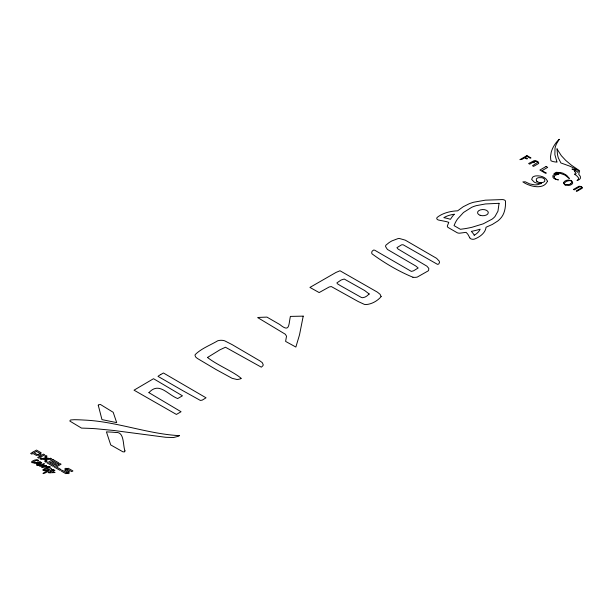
<?xml version="1.0" encoding="UTF-8"?>
<svg xmlns="http://www.w3.org/2000/svg" width="613" height="613" viewBox="0 0 613 613"><rect width="100%" height="100%" fill="white"/><g stroke="black" fill="none" stroke-linecap="round" stroke-linejoin="round"><path stroke-width="0.92" d="M303.213 316.155L299.512 334.836L295.864 347.05L285.604 341.403L286.516 336.192L285.351 334.254L257.728 317.618L258.901 317.434A42.458 24.512 0 0 1 260.295 317.35L266.946 317.105L279.766 324.507C289.826 332.805 288.485 325.242 290.386 316.408L303.19 316.139M559.225 139.343L559.179 139.435A10.007 5.778 0 0 1 558.995 139.718L556.596 143.664A51.676 29.838 0 0 0 555.003 148.43L554.88 154.698L556.979 161.878A1.203 0.69 0 0 1 557.041 162.108L555.064 161.939A71.775 41.439 0 0 1 553.056 161.564L551.049 160.851A21.018 12.137 0 0 1 550.75 159.694L550.528 156.537L551.217 152.231A65.376 37.745 0 0 1 554.175 145.526L554.474 145.036A85.399 49.308 0 0 1 556.52 142.132L558.933 139.473A3.004 1.732 0 0 1 559.156 139.327L559.217 139.366M557.01 148.875L557.478 154.315A80.111 46.251 0 0 0 558.382 158.039L560.926 162.974L569.354 165.985A54.948 31.723 0 0 1 575.5 169.012M570.81 183.632L571.822 182.398L571.615 181.295M160.721 374.551L163.433 372.988L206.037 397.806L203.692 399.255A31.907 18.421 0 0 1 202.098 400.174L200.336 400.419L183.218 390.895L158.001 376.359L158.798 375.731A40.994 23.669 0 0 1 160.721 374.551M50.618 471.811L48.243 472.631L50.005 472.876A5.027 2.904 0 0 0 50.833 472.738L55.047 472.546L52.664 472.202L54.917 470.386L53.208 469.635A4.728 2.728 0 0 0 51.967 469.796C51.385 469.727 51.883 467.405 50.266 468.93A14.804 8.544 0 0 0 49.929 469.175A2.268 1.31 0 0 1 49.484 469.458L46.91 470.071A11.455 6.613 0 0 0 45.776 470.255L44.826 470.424A7.057 4.076 0 0 1 44.335 470.493L43.584 470.432L43.86 469.903A3.609 2.084 0 0 1 44.305 469.627L49.262 467.957A2.766 1.594 0 0 0 49.852 467.719L50.427 467.091L49.783 466.562A6.636 3.831 0 0 0 46.718 466.631L45.117 466.608A5.142 2.973 0 0 0 45.822 466.355L46.496 465.413L41.669 465.596L44.289 464.164L44.236 463.497L42.22 464.34A3.027 1.747 0 0 1 41.791 464.554C29.294 467.466 48.496 461.175 37.853 463.757A1.479 0.851 0 0 1 37.278 463.681L37.362 463.045L39.477 462.302A2.383 1.379 0 0 1 40.205 462.164L41.745 462.869L40.435 461.926A1.962 1.134 0 0 0 39.676 461.85L37.546 462.302A3.64 2.1 0 0 1 34.841 462.876M34.841 462.853L34.673 462.861A5.954 3.433 0 0 1 34.044 462.876L32.397 462.294L36.818 460.263L38.037 460.44L37.638 461.045L38.481 460.57A1.601 0.927 0 0 0 38.267 460.225L37.27 459.834A1.395 0.805 0 0 0 36.811 459.742L35.002 460.003A9.77 5.64 0 0 0 32.474 461.137L31.983 461.397A2.237 1.295 0 0 0 31.669 461.742L31.638 462.355A1.103 0.636 0 0 0 31.991 462.654L36.129 462.93A3.042 1.755 0 0 0 36.205 463.259L36.65 463.719A1.088 0.628 0 0 0 37.018 463.849L37.7 463.949L37.355 464.279A11.938 6.889 0 0 1 37.094 464.416L36.512 464.83L36.857 465.336A1.326 0.766 0 0 0 38.335 465.482L40.259 465.167L39.584 465.497A1.341 0.774 0 0 0 39.293 465.78L40.014 466.378L45.852 465.474L42.044 466.876A2.184 1.264 0 0 0 41.745 467.091L41.83 467.627A22.114 12.766 0 0 0 42.412 467.512L45.109 467.014A5.548 3.203 0 0 1 45.806 466.891L47.485 466.777A24.252 13.999 0 0 1 48.45 466.769L49.446 466.838L49.078 467.083A2.935 1.693 0 0 1 48.695 467.198L45.109 468.294L42.864 469.757A1.594 0.919 0 0 0 42.803 470.125L44.718 470.753A3.916 2.26 0 0 0 45.446 470.638L48.358 470.056A40.856 23.585 0 0 1 46.642 471.136L43.508 472.983A4.881 2.82 0 0 1 43.331 473.083L43.002 473.565A2 1.157 0 0 0 43.592 473.543L45.722 472.7A20.29 11.716 0 0 1 48.412 471.336C49.53 470.439 55.729 469.037 52.833 470.738A26.259 15.164 0 0 1 50.626 471.818M412.901 277.229C398.588 271.321 384.435 262.992 372.03 253.843A7.011 4.046 0 0 1 371.708 252.717L371.876 251.813A7.241 4.184 0 0 1 372.436 250.924L373.646 250.043L374.712 250.204L411.331 271.398L413.484 270.846L418.173 268.004L415.706 265.958L387.401 249.43L385.608 246.625A6.398 3.693 0 0 1 385.899 245.192L389.178 242.526A69.415 40.075 0 0 1 391.945 240.894L398.021 238.595A6.076 3.509 0 0 1 399.592 238.541L405.285 240.158L436.609 258.341L439.268 261.161L439.475 262.586L438.762 263.95A1.134 0.659 0 0 1 438.425 264.126L437.475 264.349L403.04 244.717L401.523 244.855L396.933 247.667L398.082 249.054L426.893 266.172L428.793 268.379L428.633 270.249A6.712 3.877 0 0 1 428.135 270.908L417.254 277.084A6.95 4.007 0 0 1 412.901 277.237M565.492 184.827L569.546 184.36A6.613 3.816 0 0 0 570.81 183.632M573.967 169.878L575.009 170.606L574.841 171.655M68.25 472.316L64.725 470.294L68.235 468.255L72.932 470.953L71.759 471.627L65.89 468.263L64.725 468.937L69.415 471.635L65.867 473.688L61.177 470.991L62.342 470.317L68.212 473.688L69.384 473.014L68.204 472.339M537.647 161.548L537.816 161.663A3.985 2.299 0 0 1 538.689 162.912L538.697 163.441L533.586 166.391L532.49 165.763L537.609 162.384A2.061 1.188 0 0 0 537.042 161.694L536.536 161.472A3.601 2.077 0 0 0 535.471 161.234L533.249 162.116L534.314 162.729L532.873 162.33L529.716 164.161L528.613 163.525L534.275 160.606A5.548 3.203 0 0 1 537.678 161.533M557.048 148.898L557.125 148.982A13.195 7.617 0 0 1 557.6 149.871L561.309 155.664L565.745 160.422L571.385 165.165L579.63 170.789L578.749 174.161A1.333 0.766 0 0 0 578.818 174.398L580.304 176.329L580.434 178.038A5.869 3.387 0 0 1 579.553 179.303A5.716 3.303 0 0 1 578.496 179.977L577.04 180.559L578.48 179.119A6.099 3.517 0 0 0 578.519 177.962L577.431 176.483A34.236 19.769 0 0 0 575.906 175.18C571.891 172.851 577.063 174.897 575.982 173.226A6.904 3.985 0 0 1 575.4 172.498L575.369 172.422A6.858 3.962 0 0 0 574.825 171.663M536.367 180.674L536.352 178.988A3.801 2.199 0 0 1 538.651 177.655L541.578 177.67A5.057 2.919 0 0 1 542.789 178.023A5.264 3.042 0 0 1 544.122 178.789A5.057 2.919 0 0 1 544.735 179.486L544.758 181.18A3.808 2.199 0 0 1 542.451 182.513L539.524 182.498A5.057 2.919 0 0 1 537.946 181.977A5.264 3.042 0 0 1 536.98 181.371M469.773 237.752L467.957 234.442A36.627 21.149 0 0 0 466.056 232.35L459.88 233.155A3.226 1.862 0 0 1 457.022 232.634L448.279 227.576A3.264 1.885 0 0 1 447.383 225.936A51.913 29.968 0 0 1 447.59 225.3L448.785 222.373A38.259 22.091 0 0 0 446.364 221.607L439.421 220.228A3.226 1.862 0 0 1 437.33 217.301A27.003 15.586 0 0 1 457.635 210.826L463.236 206.727L469.144 203.777A33.899 19.57 0 0 1 473.688 202.236L485.373 200.167L502.315 199.577A3.226 1.862 0 0 1 505.541 201.439C505.679 207.677 504.622 214.473 499.963 219.025A34.581 19.961 0 0 1 497.61 221.117L492.331 224.45L486.048 227.239A26.949 15.555 0 0 1 474.837 238.963A3.28 1.893 0 0 1 469.742 237.744M575.5 169.012A65.269 37.684 0 0 1 576.481 169.579C579.224 169.494 578.381 174.176 576.772 171.479A8.659 5.004 0 0 0 575.753 170.483L573.53 169.372A5.532 3.195 0 0 0 571.96 169.065L573.301 169.602A15.241 8.797 0 0 1 573.967 169.878M571.76 181.226A2.682 1.548 0 0 0 568.887 180.728A5.709 3.295 0 0 0 564.573 183.149A2.674 1.548 0 0 0 565.378 184.911M537.042 181.402A5.057 2.919 0 0 1 536.421 180.705M207.508 357.471C217.309 365.248 232.94 371.271 241.338 378.466A12.015 6.935 0 0 1 239.875 378.995L238.342 379.355A5.509 3.18 0 0 1 236.787 379.455L232.135 378.321L216.197 369.616L197.394 358.459L195.785 357.141L195.087 355.67A6.076 3.509 0 0 1 195.202 354.605C201.355 348.468 210.305 345.219 217.784 340.767A7.187 4.145 0 0 1 224.611 340.79L232.158 344.636L260.004 360.95L262.303 362.674L263.207 364.735A5.379 3.111 0 0 1 262.831 365.808L261.33 367.179L225.469 347.234L219.898 349.831L207.508 357.471M563.477 182.919L564.719 184.789L568.404 185.478A5.088 2.935 0 0 0 572.741 182.965C572.236 178.919 564.588 179.234 563.477 182.919M98.249 405.193L101.965 419.621L116.685 422.625L113.198 412.296L100.402 404.465L99.452 404.634A2.728 1.571 0 0 0 98.501 404.917L98.249 405.193M148.928 392.657L181.057 411.744L176.406 414.434L134.032 390.174L153.518 378.711L182.452 395.806L177.709 398.55C167.518 394.703 159.104 381.37 148.928 392.657M499.059 203.317L497.963 211.171L495.043 216.435A26.949 15.563 0 0 1 492.132 219.117L483.213 223.837L472.01 227.262A67.737 39.109 0 0 1 464.976 228.657L460.401 229.3L454.057 225.638L455.168 222.994A67.828 39.163 0 0 1 457.589 218.933L463.52 212.466L471.696 207.317A26.895 15.524 0 0 1 476.339 205.639L485.458 203.953L499.059 203.317M124.968 450.892L124.508 451.904L122.937 451.827L110.738 444.938L106.424 431.881L111.949 432.142A126.945 73.292 0 0 1 115.673 432.479C124.615 431.475 122.73 445.184 124.968 450.892M369.202 294.002L366.804 296.048A28.543 16.482 0 0 1 364.812 297.167L362.658 297.703A4.437 2.559 0 0 1 361.325 297.428L339.947 285.374L337.311 283.689L336.928 282.861L341.142 280.011L344.245 279.045L364.72 290.562L369.202 294.002M381.125 296.577C377.83 300.745 371.578 304.278 366.007 304.561A4.337 2.506 0 0 1 364.268 304.332L358.283 301.573L331.334 286.57L329.265 286.945L319.151 292.57L309.933 287.42L336.047 272.41L340.008 270.77L377.363 292.125L380.083 294.309L381.125 296.577M547.478 181.218C543.532 190.321 529.295 186.429 522.851 181.9L525.257 181.8L529.732 183.923L534.72 184.881A8.298 4.789 0 0 0 537.693 184.659L541.57 183.348L538.896 183.417A8.298 4.789 0 0 1 534.245 182.115L531.64 179.394L532.544 177.264A5.854 3.379 0 0 1 535.816 175.9C540.076 175.456 545.838 176.866 547.478 181.218M581.837 187.547L576.212 191.026L576.81 191.371L582.204 188.26A1.51 0.874 0 0 0 582.335 187.992L582.059 187.256A3.287 1.9 0 0 0 580.105 186.329L579.752 186.291A2.123 1.226 0 0 0 578.856 186.321L573.462 189.44L574.243 189.892L579.637 186.773L580.863 186.773A2.222 1.287 0 0 1 581.453 187.049L581.837 187.547M554.075 176.406L554.604 178.191A5.371 3.096 0 0 0 557.133 179.54C561.968 180.521 553.301 179.594 552.888 177.142C551.892 173.931 556.995 173.877 559.018 173.923L555.217 175.234L554.075 176.406M179.333 435.621L179.126 435.82A12.796 7.387 0 0 1 178.475 436.234L173.441 437.544L165.832 437.299L113.742 430.472L95.858 428.732A156.215 90.195 0 0 0 88.011 428.311L81.506 428.096L69.943 421.146A0.95 0.544 0 0 1 69.897 420.863L70.311 420.219A1.548 0.889 0 0 1 70.809 419.951L74.288 419.706A102.976 59.453 0 0 1 84.065 420.066C116.271 421.392 147.051 433.843 179.027 435.636A0.828 0.475 0 0 1 179.264 435.59L179.333 435.636M556.252 172.322L553.953 173.686L557.225 173.104A7.356 4.245 0 0 1 559.93 173.234L564.925 175.073L569.347 178.475L566.734 175.41L563.316 173.356A10.222 5.9 0 0 0 560.182 172.529L556.252 172.322M32.987 452.103L30.65 453.459L31.822 454.133L32.987 453.459L36.512 455.482L41.186 452.769L36.489 450.072L32.987 452.103M36.496 451.429L34.159 452.785L38.857 455.474L41.194 454.118L36.496 451.429M40.014 456.141L37.677 457.497L38.849 458.172L44.695 454.785L43.523 454.11L40.014 456.141M41.217 458.179L40.052 458.861L41.224 459.535L43.561 458.179L47.078 460.202L44.741 461.558L45.921 462.233L47.086 461.551L44.741 460.202L48.243 458.172L50.588 459.52L51.76 458.846L50.588 458.172L48.251 459.528L44.726 457.505L47.063 456.149L45.891 455.474L44.726 456.149L47.071 457.497L44.734 458.853L43.561 459.528L41.217 458.179M52.956 459.528L47.109 462.915L52.979 466.286L54.143 465.612L49.454 462.915L50.618 462.233L55.316 464.93L56.48 464.256L51.791 461.558L52.956 460.876L57.653 463.574L58.817 462.899L52.956 459.528M58.756 464.21L54.082 466.922L59.951 470.294L61.116 469.612L56.427 466.914L61.093 464.202L59.921 463.528L58.756 464.21M526.935 155.595L519.916 159.656L522.069 159.326L524.69 157.817L526.552 158.897L527.456 158.752L525.142 157.418L526.981 156.353L530 158.1L531.011 157.947L526.935 155.595M546.106 166.468L539.907 170.046L545.126 173.058L546.321 173.104L542.045 170.636L547.685 167.38L546.106 166.468M454.218 214.244A21.585 12.467 0 0 0 443.812 217.653A36.29 20.957 0 0 1 450.44 219.324A72.326 41.761 0 0 1 454.218 214.244M474.232 235.216A35.431 20.459 0 0 0 471.328 231.392A71.422 41.232 0 0 0 480.148 229.208A21.585 12.459 0 0 1 474.232 235.216M480.14 215.293A5.371 3.103 0 0 0 488.3 212.703A5.371 3.103 0 0 0 480.339 209.914A5.371 3.103 0 0 0 480.14 215.293"/></g></svg>
